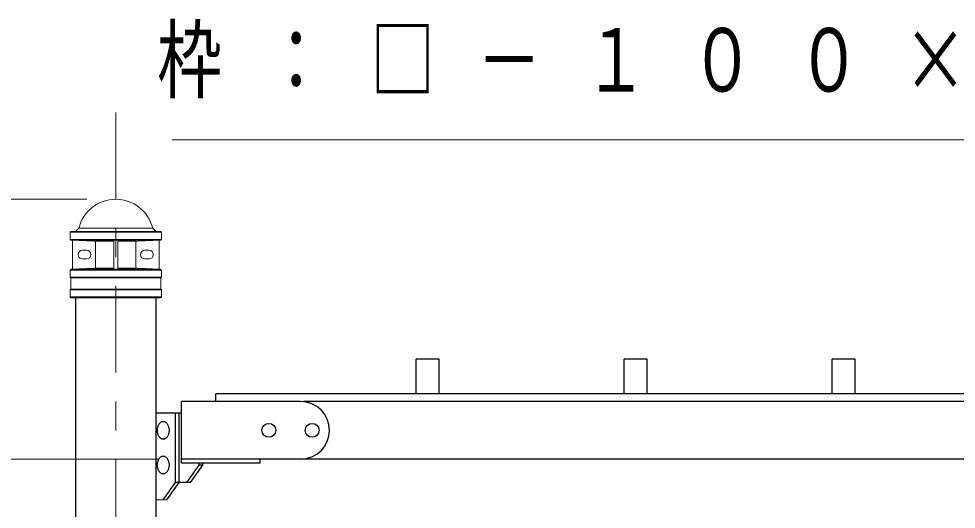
# Model space of a CAD drawing. Units: millimetres on the paper, scale 1:50. Extents: x -365 to 10, y -38 to 257.
# Drawn here: x -331.85 to -299.39, y 104.75 to 121.73 of the extents above; entities that cross this region are included whole.
import ezdxf

# ---------------------------------------------------------------- set-up
doc = ezdxf.new("R2010")
doc.units = ezdxf.units.MM
doc.linetypes.add('USER2', pattern=[6, 3, -1, 1, -1])
doc.layers.add('LY_1', color=7, linetype='Continuous', lineweight=25)
doc.styles.add('ＭＳ ゴシック', font='')
doc.styles.get('ＭＳ ゴシック').set_extended_font_data('MS Gothic')

msp = doc.modelspace()

# ---------------------------------------------------------------- linework, layer by layer
at = {"layer": 'LY_1', "linetype": 'USER2', "lineweight": 13}
msp.add_line((-328.491, 55.48), (-328.491, 118.704), dxfattribs=at)
at = {"layer": 'LY_1', "lineweight": 13}
for p, q in [((-329.491, 115.48), (-349.491, 115.48)), ((-330.071, 114.342), (-330.051, 114.362)), ((-330.071, 114.342), (-330.071, 114.082)), ((-330.071, 114.342), (-326.911, 114.342)), ((-330.051, 114.362), (-326.931, 114.362)), ((-329.889, 114.362), (-329.771, 114.48)), ((-329.771, 114.48), (-327.211, 114.48)), ((-327.093, 114.362), (-327.211, 114.48)), ((-326.931, 114.362), (-326.911, 114.342)), ((-326.911, 114.342), (-326.911, 114.082)), ((-330.071, 114.082), (-326.911, 114.082)), ((-330.071, 114.082), (-330.051, 114.062)), ((-330.051, 114.062), (-329.229, 114.026)), ((-330.051, 114.062), (-326.931, 114.062)), ((-329.991, 114.058), (-329.991, 113.066)), ((-329.191, 114.024), (-328.561, 114.024)), ((-329.191, 113.986), (-329.191, 113.137)), ((-328.561, 114.022), (-328.561, 113.102)), ((-327.791, 114.024), (-328.421, 114.024)), ((-328.421, 114.022), (-328.421, 113.102)), ((-327.791, 113.986), (-327.791, 113.137)), ((-326.931, 114.062), (-327.753, 114.026)), ((-326.991, 114.058), (-326.991, 113.066)), ((-326.931, 114.062), (-326.911, 114.082)), ((-329.641, 113.712), (-329.501, 113.712)), ((-327.341, 113.712), (-327.481, 113.712)), ((-329.641, 113.412), (-329.501, 113.412)), ((-327.341, 113.412), (-327.481, 113.412)), ((-330.031, 113.062), (-330.071, 113.022)), ((-330.071, 113.022), (-326.911, 113.022)), ((-330.071, 113.022), (-330.071, 112.782)), ((-330.031, 113.062), (-329.229, 113.097)), ((-330.031, 113.062), (-326.951, 113.062)), ((-329.191, 113.098), (-328.561, 113.098)), ((-327.791, 113.098), (-328.421, 113.098)), ((-326.951, 113.062), (-327.753, 113.097)), ((-326.951, 113.062), (-326.911, 113.022)), ((-326.911, 113.022), (-326.911, 112.782)), ((-330.071, 112.782), (-326.911, 112.782)), ((-330.071, 112.782), (-330.051, 112.762)), ((-330.051, 112.762), (-326.931, 112.762)), ((-330.051, 112.762), (-330.051, 112.362)), ((-326.911, 112.782), (-326.931, 112.762)), ((-326.931, 112.762), (-326.931, 112.362)), ((-330.051, 112.362), (-330.071, 112.342)), ((-330.071, 112.342), (-326.911, 112.342)), ((-330.071, 112.342), (-330.071, 112.102)), ((-330.051, 112.362), (-326.931, 112.362)), ((-326.931, 112.362), (-326.911, 112.342)), ((-326.911, 112.342), (-326.911, 112.102)), ((-330.071, 112.102), (-326.911, 112.102)), ((-330.071, 112.102), (-330.031, 112.062)), ((-330.031, 112.062), (-326.951, 112.062)), ((-326.911, 112.102), (-326.951, 112.062)), ((-327.011, 106.48), (-339.491, 106.48))]:
    msp.add_line(p, q, dxfattribs=at)
at = {"layer": 'LY_1'}
for p, q in [((-329.889, 112.062), (-329.889, 104.324)), ((-327.093, 104.324), (-327.093, 112.062)), ((-296.091, 108.48), (-321.991, 108.48)), ((-296.091, 106.48), (-322.091, 106.48))]:
    msp.add_line(p, q, dxfattribs=at)
at = {"layer": 'LY_1', "color": 40}
for p, q in [((-317.291, 109.94), (-318.091, 109.94)), ((-318.091, 108.74), (-318.091, 109.94)), ((-317.291, 108.74), (-317.291, 109.94)), ((-310.091, 109.94), (-310.891, 109.94)), ((-310.891, 108.74), (-310.891, 109.94)), ((-310.091, 108.74), (-310.091, 109.94)), ((-302.891, 109.94), (-303.691, 109.94)), ((-303.691, 108.74), (-303.691, 109.94)), ((-302.891, 108.74), (-302.891, 109.94)), ((-296.091, 108.74), (-325.031, 108.74)), ((-325.031, 108.48), (-325.031, 108.74))]:
    msp.add_line(p, q, dxfattribs=at)
at = {"layer": 'LY_1', "color": 4}
for p, q in [((-326.211, 106.36), (-326.211, 108.48)), ((-322.091, 108.48), (-326.211, 108.48)), ((-326.211, 108.08), (-327.093, 108.08)), ((-326.423, 105.68), (-326.423, 108.08)), ((-326.296, 105.68), (-326.296, 108.08)), ((-322.091, 106.48), (-326.211, 106.48)), ((-323.491, 106.36), (-323.491, 106.48)), ((-326.211, 106.36), (-323.491, 106.36)), ((-326.028, 105.68), (-325.603, 106.28)), ((-325.9, 105.68), (-325.476, 106.28)), ((-325.603, 106.28), (-325.603, 106.36)), ((-325.476, 106.28), (-325.603, 106.28)), ((-325.476, 106.28), (-325.476, 106.36)), ((-326.848, 105.08), (-326.423, 105.68)), ((-326.72, 105.08), (-326.296, 105.68)), ((-325.9, 105.68), (-326.423, 105.68))]:
    msp.add_line(p, q, dxfattribs=at)
at = {"layer": 'LY_1', "color": 4, "lineweight": 13}
msp.add_line((-326.72, 105.08), (-327.093, 105.08), dxfattribs=at)
at = {"layer": 'LY_1', "lineweight": 13}
msp.add_lwpolyline([(-273.325, 107.203), (-283.605, 117.538), (-326.542, 117.538)], dxfattribs=at)
at = {"layer": 'LY_1', "color": 4}
for points in [[(-326.848, 107.78), (-326.866, 107.778), (-326.884, 107.775), (-326.902, 107.769), (-326.92, 107.761), (-326.937, 107.751), (-326.954, 107.739), (-326.969, 107.725), (-326.984, 107.709), (-326.998, 107.692), (-327.01, 107.672), (-327.021, 107.652), (-327.031, 107.63), (-327.04, 107.606), (-327.047, 107.582), (-327.052, 107.557), (-327.056, 107.532), (-327.059, 107.506), (-327.06, 107.48), (-327.059, 107.453), (-327.056, 107.427), (-327.052, 107.402), (-327.047, 107.377), (-327.04, 107.353), (-327.031, 107.33), (-327.021, 107.308), (-327.01, 107.287), (-326.998, 107.267), (-326.984, 107.25), (-326.969, 107.234), (-326.954, 107.22), (-326.937, 107.208), (-326.92, 107.198), (-326.902, 107.19), (-326.884, 107.184), (-326.866, 107.181), (-326.848, 107.18), (-326.829, 107.181), (-326.811, 107.184), (-326.793, 107.19), (-326.775, 107.198), (-326.758, 107.208), (-326.741, 107.22), (-326.726, 107.234), (-326.711, 107.25), (-326.698, 107.267), (-326.685, 107.287), (-326.674, 107.308), (-326.664, 107.33), (-326.655, 107.353), (-326.648, 107.377), (-326.643, 107.402), (-326.639, 107.427), (-326.636, 107.453), (-326.635, 107.48), (-326.636, 107.506), (-326.639, 107.532), (-326.643, 107.557), (-326.648, 107.582), (-326.655, 107.606), (-326.664, 107.63), (-326.674, 107.652), (-326.685, 107.672), (-326.698, 107.692), (-326.711, 107.709), (-326.726, 107.725), (-326.741, 107.739), (-326.758, 107.751), (-326.775, 107.761), (-326.793, 107.769), (-326.811, 107.775), (-326.829, 107.778)], [(-326.848, 106.58), (-326.866, 106.578), (-326.884, 106.575), (-326.902, 106.569), (-326.92, 106.561), (-326.937, 106.551), (-326.954, 106.539), (-326.969, 106.525), (-326.984, 106.509), (-326.998, 106.492), (-327.01, 106.472), (-327.021, 106.452), (-327.031, 106.43), (-327.04, 106.406), (-327.047, 106.382), (-327.052, 106.357), (-327.056, 106.332), (-327.059, 106.306), (-327.06, 106.28), (-327.059, 106.253), (-327.056, 106.227), (-327.052, 106.202), (-327.047, 106.177), (-327.04, 106.153), (-327.031, 106.13), (-327.021, 106.108), (-327.01, 106.087), (-326.998, 106.067), (-326.984, 106.05), (-326.969, 106.034), (-326.954, 106.02), (-326.937, 106.008), (-326.92, 105.998), (-326.902, 105.99), (-326.884, 105.984), (-326.866, 105.981), (-326.848, 105.98), (-326.829, 105.981), (-326.811, 105.984), (-326.793, 105.99), (-326.775, 105.998), (-326.758, 106.008), (-326.741, 106.02), (-326.726, 106.034), (-326.711, 106.05), (-326.698, 106.067), (-326.685, 106.087), (-326.674, 106.108), (-326.664, 106.13), (-326.655, 106.153), (-326.648, 106.177), (-326.643, 106.202), (-326.639, 106.227), (-326.636, 106.253), (-326.635, 106.28), (-326.636, 106.306), (-326.639, 106.332), (-326.643, 106.357), (-326.648, 106.382), (-326.655, 106.406), (-326.664, 106.43), (-326.674, 106.452), (-326.685, 106.472), (-326.698, 106.492), (-326.711, 106.509), (-326.726, 106.525), (-326.741, 106.539), (-326.758, 106.551), (-326.775, 106.561), (-326.793, 106.569), (-326.811, 106.575), (-326.829, 106.578)]]:
    msp.add_lwpolyline(points, close=True, dxfattribs=at)
for centre in [(-323.191, 107.48), (-321.691, 107.48)]:
    msp.add_circle(centre, 0.24, dxfattribs=at)
at = {"layer": 'LY_1', "lineweight": 13}
for centre, radius, start, end in [((-328.491, 114.16), 1.319, 14.0025, 165.9975), ((-329.231, 113.986), 0.04, 0, 87.5), ((-328.601, 114.022), 0.04, 0, 90), ((-328.381, 114.022), 0.04, 90, 180), ((-327.751, 113.986), 0.04, 92.5, 180), ((-329.641, 113.562), 0.15, 90, 270), ((-329.501, 113.562), 0.15, 270, 90), ((-327.481, 113.562), 0.15, 90, 270), ((-327.341, 113.562), 0.15, 270, 90), ((-329.231, 113.137), 0.04, 272.5, 0), ((-328.601, 113.102), 0.04, 270, 0), ((-328.381, 113.102), 0.04, 180, 270), ((-327.751, 113.137), 0.04, 180, 267.5)]:
    msp.add_arc(centre, radius, start, end, dxfattribs=at)
at = {"layer": 'LY_1', "color": 4}
msp.add_arc((-322.091, 107.48), 1, 270, 90, dxfattribs=at)

# ---------------------------------------------------------------- texts
at = {"layer": 'LY_1', "insert": (-327.06, 120.188), "char_height": 2.199, "attachment_point": 4, "style": 'ＭＳ ゴシック'}
msp.add_mtext('\\T1.64;\\W0.75;枠：□－１００×５０×３．２', dxfattribs=at)

doc.saveas('drawing.dxf')
